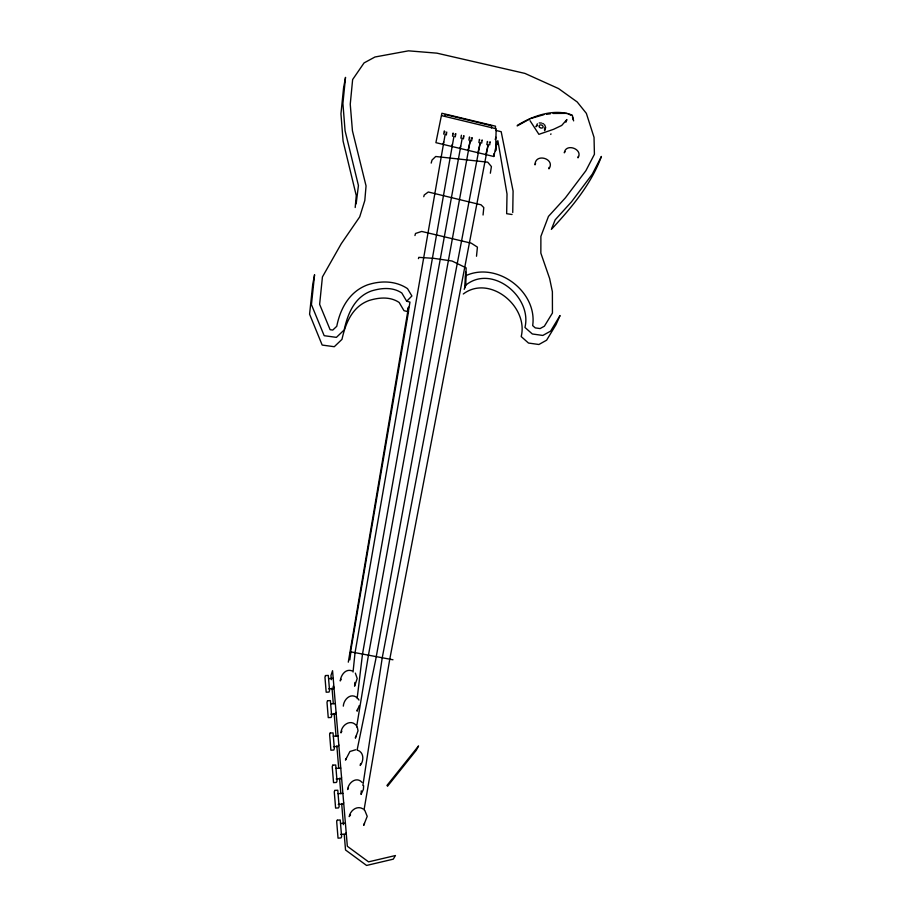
<?xml version="1.0" encoding="UTF-8"?>
<svg xmlns="http://www.w3.org/2000/svg" width="911" height="911" viewBox="0 0 911 911"><rect width="100%" height="100%" fill="white"/><g stroke="black" fill="none" stroke-linecap="round" stroke-linejoin="round"><path stroke-width="1.37" d="M512.745 212.559L513.087 191.025L501.187 131.708L496.108 130.478M495.436 128.702L495.493 126.185L441.881 113.26L435.902 142.663L493.785 156.498L493.853 153.777M465.043 287.705L465.635 271.82M465.475 286.453L466.147 267.891L452.061 261.024L434.035 258.382L418.798 257.357L418.434 258.644M549.026 167.408L548.957 168.842C555.858 158.787 535.042 152.524 535.019 164.845L535.566 163.547M348.298 662.16L408.504 307.155L407.24 311.505L403.994 310.674L399.155 302.475C390.159 296.417 379.135 297.43 369.24 300.436C352.295 306.46 345.576 323.109 341.978 339.347L334.28 346.715L322.175 345.064L309.581 314.193L312.724 284.426L314.58 274.723L311.437 304.638L324.179 335.692L336.398 337.366L344.153 329.976C347.763 313.646 354.55 296.918 371.62 290.894C381.607 287.887 392.721 286.897 401.808 293L406.693 301.245L409.973 302.088L408.174 312.678M349.813 659.883L350.883 651.877L392.971 659.769M355.199 207.514L356.269 195.592L343.083 141.091L340.953 113.841L343.572 87.855L345.52 77.367L342.912 103.444L345.075 130.797L358.433 185.537L356.167 203.848M353.047 672.045L355.051 652.652L445.217 133.985M357.123 698.612L362.51 654.052L453.985 136.092M362.885 785.476L382.244 657.753L480.302 142.401M578.223 156.453L578.007 157.842C583.53 149.21 565.765 142.617 564.308 152.82L565.014 151.602M461.41 135.238L460.875 138.187M356.588 726.967L368.454 655.168L462.23 138.062M491.382 127.939L491.746 125.752L445.331 114.57L445.035 115.663M489.662 144.963L490.186 141.774L489.742 142.412M486.838 144.633L487.385 141.444L487.749 142.184M350.302 653.517L408.538 311.414M478.879 142.583L479.425 139.394L479.664 140.157M364.036 809.959L389.771 659.165L488.273 144.314M481.657 143.175L482.204 139.987L481.623 140.579M468.903 140.157L469.472 136.969L469.677 137.732M463.403 138.882L463.984 135.693L463.392 136.206M470.349 140.009L375.719 659.575L357.089 750.129M455.261 136.878L455.842 133.701L454.919 134.361M452.494 136.217L453.086 133.04L453.302 133.803M443.691 134.111L444.306 130.933L445.069 132.095M487.932 145.601L485.848 154.608M360.619 763.52L360.221 765.479C363.956 760.81 364.138 752.475 357.659 750.22M480.006 143.699L477.911 152.706M355.768 736.27L355.37 738.161L358.023 730.77L357.271 726.944M357.431 709.384L357.055 711.172L359.31 705.49M470.156 141.33L468.038 150.349M431.188 163.103L432.019 160.074L435.709 156.498L487.727 162.181L491.416 166.576L490.346 173.215M423.763 196.708L424.241 194.988L428.284 192.005L481.031 204.804L483.787 207.56L483.058 215.007M414.949 235.55L415.518 233.467L421.702 231.44L471.272 243.191L477.421 247.12L476.499 256.242M443.031 144.359L443.668 142.07M451.765 146.455L452.414 144.166M459.941 148.413L460.613 146.136M495.22 139.497L495.937 137.242M496.723 144.382L497.896 140.772L507.017 193.997L506.653 213.698L512.05 214.506M493.785 156.498L497.167 141.376L495.607 150.907L496.153 128.781L441.607 115.64M464.177 289.368L465.544 285.337L465.487 275.817C496.802 261.07 537.672 291.52 532.673 325.603L535.258 327.892L540.086 328.564L544.391 326.195L552.442 313.02L552.385 291.714L549.64 278.55L540.849 253.121L540.895 236.359L548.468 216.385L565.435 197.789L585.875 170.721L594.416 154.301L594.029 137.333L586.354 113.363L577.21 101.975L558.534 88.572L524.952 73.415L436.904 53.157L408.492 50.834L374.99 56.994L364.058 62.916L352.637 79.542L350.245 104.253L352.443 130.842L366.051 185.924L364.81 200.5L359.697 216.898L341.249 243.738L322.426 276.933L319.636 304.365L330.112 329.702L332.777 330.067L336.763 326.297C340.327 308.305 349.562 291.474 367.6 284.836C380.923 280.486 395.556 280.668 407.513 288.616L411.897 295.984L406.693 301.245M328.757 688.853L333.392 688.625L333.938 687.042M336.068 712.413L335.51 713.939L330.841 714.19M550.756 134.441L550.973 133.837M343.31 706.139C343.663 699.785 350.177 692.85 356.474 697.234M565.902 122.211L566.893 119.569L561.7 125.445L553.592 129.305L538.913 134.338L530.02 120.696M573.623 120.878L572.302 115.15C554.378 108.136 533.129 115.697 517.402 125.331L517.197 125.934L529.154 119.273M338.812 744.936L338.243 746.405L333.517 746.678M551.827 228.217L555.175 219.836L571.652 201.661L592.332 174.092L601.419 156.441C591.08 184.534 571.436 207.731 551.349 229.413M341.534 777.299L340.953 778.7L336.17 779.007M364.502 823.373L363.66 825.4L367.213 816.347L364.753 810.289M343.675 802.739L343.083 804.083L338.266 804.413M346.203 832.734L345.599 834.02L340.725 834.374M446.344 135.01L446.743 132.027M348.469 787.924L347.638 789.552C348.173 782.708 356.497 776.081 362.02 782.378M346.374 758.305L345.463 760.081L349.938 751.484L355.654 749.764M471.545 141.046L472.228 137.629L471.294 138.278M341.887 731.191L340.987 732.899C341.124 725.338 350.382 718.688 356.167 725.293M341.135 679.276L340.247 680.938C340.839 675.199 345.554 668.321 352.067 670.872M350.541 814.901L349.209 816.609C350.268 810.437 357.101 805.165 363.011 808.9M386.924 785.51L418.559 745.938L416.304 750.208L387.494 786.284M537.342 123.805L535.987 126.72L537.399 125.467M463.278 293.991C489.48 274.211 528.733 306.358 521.194 336.558L528.482 343.048L538.902 344.495L546.611 340.202L556.006 324.658L560.049 315.536L550.597 331.137L542.831 335.442L532.32 333.973L524.952 327.448C532.445 296.781 491.758 263.643 465.544 285.337M530.35 118.612L543.913 114.672M546.52 114.319L550.438 113.795M553.045 113.454L567.052 113.363M340.532 823.51L345.394 823.168M539.198 122.951L541.567 123.042M338.072 793.686L342.889 793.367M335.988 768.394L340.76 768.098M333.324 736.202L338.049 735.929M330.659 703.85L335.328 703.611M328.575 678.627L333.21 678.399M568.316 113.955L570.821 115.15M542.728 123.452L543.787 124.055M544.664 124.83L545.678 127.597L544.607 130.637L544.505 127.916M355.347 673.104L357.203 678.479L354.595 686.199L354.869 682.453M357.898 698.498L358.957 700.069M572.461 117.029L573.235 119.603M333.187 686.154L333.392 688.625M331.319 679.686L330.966 675.461L332.561 670.701L347.342 846.273L368.545 861.852L395.431 855.543L393.267 859.164L366.575 865.45L345.531 849.986L344.244 834.499M332.025 688.124L333.312 703.611M334.143 713.461L336.022 735.974M336.842 745.836L338.721 768.349M339.541 778.199L340.839 793.686M341.659 803.536L343.424 824.649M363.648 785.715L363.398 789.393L361.041 794.449L361.28 790.805M325.478 675.563L324.954 677.158L326.184 692.212L329.019 692.075L329.554 690.492L328.313 675.427L325.478 675.563M327.539 700.741L327.003 702.301L328.245 717.629L331.114 717.469L331.661 715.944L330.386 700.593L327.539 700.741M330.169 733.036L329.623 734.528L330.898 750.208L333.79 750.038L334.348 748.58L333.05 732.877L330.169 733.036M332.788 765.16L332.23 766.584L333.528 782.629L336.455 782.447L337.024 781.046L335.704 764.978L332.788 765.16M334.838 790.406L334.269 791.784L335.601 808.103L338.55 807.909L339.131 806.565L337.787 790.213L334.838 790.406M337.264 820.185L336.683 821.494L338.038 838.154L341.021 837.938L341.614 836.662L340.236 819.968L337.264 820.185M539.494 127.221A2.107 1.526 19.8 0 0 542.99 127.358A2.107 1.526 19.8 0 0 540.758 124.887A2.107 1.526 19.8 0 0 539.494 127.221"/></g></svg>
